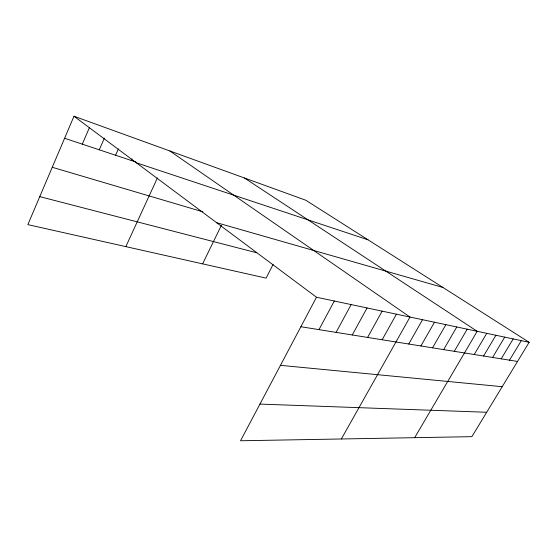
<?xml version="1.0" encoding="UTF-8"?>
<svg xmlns="http://www.w3.org/2000/svg" width="557" height="557" viewBox="0 0 557 557"><rect width="100%" height="100%" fill="white"/><g stroke="black" fill="none" stroke-linecap="round" stroke-linejoin="round"><path stroke-width="0.84" d="M529.15 342.304L316.487 297.236L240.54 440.768L471.883 436.667L529.15 342.304L305.807 200.235L73.984 116.232L27.85 224.624L266.114 278.124L273.097 264.408M82.283 144.159L89.517 127.4M99.257 149.812L104.389 138.101M115.571 155.25L118.39 148.9M131.264 160.472L131.96 158.919M125.833 246.626L157.429 177.906M202.623 263.865L221.401 225.313M318.98 329.64L334.311 301.017M336.087 332.383L351.147 304.582M352.268 334.973L367.056 307.951M367.599 337.431L382.13 311.147M382.144 339.763L396.417 314.176M341.344 438.979L409.994 317.051L169.822 150.961M408.727 344.024L422.526 319.711M420.904 345.974L434.481 322.245M432.531 347.84L445.885 324.661M443.644 349.615L456.782 326.973M454.275 351.321L467.205 329.18M414.666 437.684L477.189 331.297L244.439 177.996M474.223 354.517L486.755 333.323M483.587 356.02L495.925 335.265M492.576 357.455L504.733 337.131M501.216 358.84L513.192 338.928M509.53 360.177L521.324 340.647M259.945 404.09L486.693 412.264M280.456 365.336L502.212 386.697M300.877 326.736L517.53 361.458M39.763 196.635L256.7 252.774M216.624 222.696L442.926 287.461M52.254 167.281L202.859 211.806M64.605 138.268L136.033 162.059M136.388 162.811L367.982 239.788M73.984 116.232L316.487 297.236"/></g></svg>
